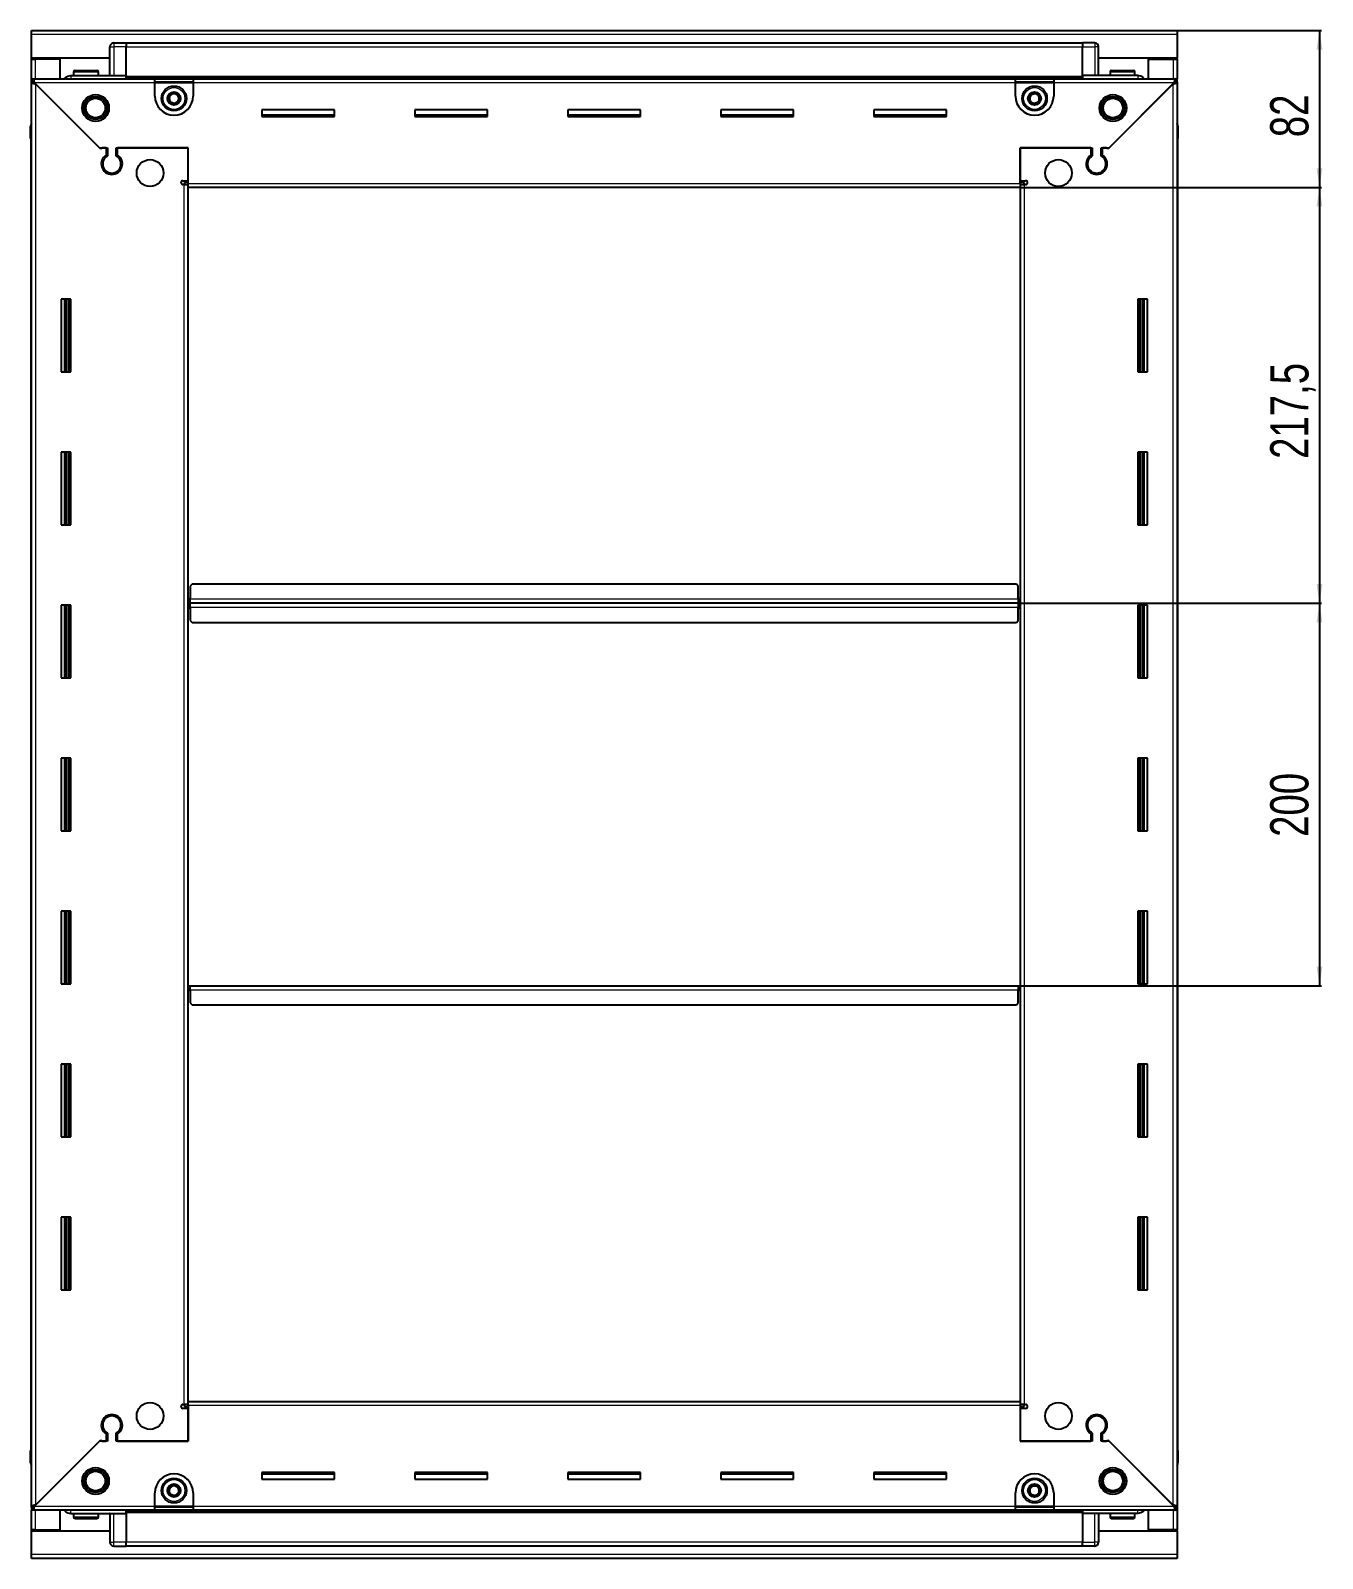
# Model space of a CAD drawing. Header units: millimetres. Extents: x 899 to 4111, y -708 to 2016.
# Drawn here: x 3435 to 4111, y 1094 to 1893 of the extents above; entities that cross this region are included whole.
import ezdxf

# ---------------------------------------------------------------- set-up
doc = ezdxf.new("R2010")
doc.units = ezdxf.units.MM
doc.layers.add('FORMAT', color=7, linetype='Continuous')
doc.styles.add('SLDTEXTSTYLE0', font='TXT', dxfattribs={"width": 0.75})
doc.dimstyles.new('SLDDIMSTYLE0', dxfattribs={"dimtxt": 20, "dimasz": 10, "dimexe": 0, "dimexo": 0.0625, "dimgap": 5, "dimtad": 2, "dimdec": 1, "dimrnd": 1e-09, "dimzin": 12, "dimdsep": 46, "dimtxsty": 'SLDTEXTSTYLE0', "dimsah": 1, "dimcen": 0.09, "dimadec": 0, "dimazin": 3, "dimtfac": 1, "dimtofl": 0, "dimtmove": 0, "dimatfit": 3, "dimfxl": 0, "dimfrac": 2, "dimtolj": 1, "dimtzin": 12, "dimarcsym": 0})

# ---------------------------------------------------------------- blocks, each defined once
blk = doc.blocks.new('_D_5')
at = {"layer": 'FORMAT'}
for p, q in [((4034.49, 1893.43), (4109.98, 1893.43)), ((4108.98, 1893.43), (4108.98, 1811.43)), ((3952.49, 1811.43), (4109.98, 1811.43))]:
    blk.add_line(p, q, dxfattribs=at)
for points in [[(4108.98, 1893.43), (4107.44, 1883.43), (4110.52, 1883.43)], [(4108.98, 1811.43), (4110.52, 1821.43), (4107.44, 1821.43)]]:
    blk.add_solid(points, dxfattribs=at)
at = {"layer": 'FORMAT', "insert": (4083.2, 1837.66), "char_height": 20, "attachment_point": 1, "rotation": 90, "style": 'SLDTEXTSTYLE0'}
blk.add_mtext('82', dxfattribs=at)
blk = doc.blocks.new('_D_6')
at = {"layer": 'FORMAT'}
for p, q in [((3952.49, 1811.43), (4109.98, 1811.43)), ((4108.98, 1811.43), (4108.98, 1593.93)), ((3951.49, 1593.93), (4109.98, 1593.93))]:
    blk.add_line(p, q, dxfattribs=at)
for points in [[(4108.98, 1811.43), (4107.44, 1801.43), (4110.52, 1801.43)], [(4108.98, 1593.93), (4110.52, 1603.93), (4107.44, 1603.93)]]:
    blk.add_solid(points, dxfattribs=at)
at = {"layer": 'FORMAT', "insert": (4083.2, 1669.43), "char_height": 20, "attachment_point": 1, "rotation": 90, "style": 'SLDTEXTSTYLE0'}
blk.add_mtext('217,5', dxfattribs=at)
blk = doc.blocks.new('_D_7')
at = {"layer": 'FORMAT'}
for p, q in [((3951.49, 1593.93), (4109.98, 1593.93)), ((4108.98, 1593.93), (4108.98, 1393.93)), ((3951.49, 1393.93), (4109.98, 1393.93))]:
    blk.add_line(p, q, dxfattribs=at)
for points in [[(4108.98, 1593.93), (4107.44, 1583.93), (4110.52, 1583.93)], [(4108.98, 1393.93), (4110.52, 1403.93), (4107.44, 1403.93)]]:
    blk.add_solid(points, dxfattribs=at)
at = {"layer": 'FORMAT', "insert": (4083.2, 1471.77), "char_height": 20, "attachment_point": 1, "rotation": 90, "style": 'SLDTEXTSTYLE0'}
blk.add_mtext('200', dxfattribs=at)

msp = doc.modelspace()

# ---------------------------------------------------------------- linework, layer by layer
at = {"color": 7, "linetype": 'Continuous', "lineweight": 25}
for p, q in [((3435.48, 1893.43), (4034.48, 1893.43)), ((3435.48, 1891.33), (3435.48, 1893.43)), ((3435.48, 1878.93), (3435.48, 1891.33)), ((3477.16, 1886.43), (3477.16, 1886.43)), ((3478.48, 1886.93), (3484.98, 1886.93)), ((3478.48, 1886.93), (3484.98, 1886.93)), ((3484.98, 1886.93), (3484.98, 1886.93)), ((3484.98, 1886.93), (3484.98, 1886.93)), ((3484.98, 1886.93), (3484.98, 1884.93)), ((3984.98, 1886.78), (3484.98, 1886.78)), ((3984.98, 1886.93), (3984.98, 1886.93)), ((3991.48, 1886.93), (3984.98, 1886.93)), ((3991.48, 1886.93), (3984.98, 1886.93)), ((3984.98, 1886.93), (3984.98, 1884.93)), ((4034.48, 1893.43), (4034.48, 1891.33)), ((4034.48, 1891.33), (4034.48, 1878.93)), ((3476.48, 1878.93), (3435.48, 1878.93)), ((3435.48, 1878.43), (3435.48, 1878.93)), ((3435.48, 1868.18), (3435.48, 1878.43)), ((3435.48, 1878.43), (3437.58, 1878.43)), ((3436.98, 1878.43), (3436.98, 1878.93)), ((3450.48, 1878.43), (3437.58, 1878.43)), ((3450.48, 1868.18), (3450.48, 1878.43)), ((3476.48, 1869.93), (3476.48, 1884.93)), ((3484.98, 1869.93), (3484.98, 1884.93)), ((3984.98, 1869.93), (3984.98, 1884.93)), ((3993.48, 1884.93), (3993.48, 1884.93)), ((3993.48, 1869.93), (3993.48, 1884.93)), ((4034.48, 1878.93), (3993.48, 1878.93)), ((4019.48, 1878.43), (4032.38, 1878.43)), ((4019.48, 1868.18), (4019.48, 1878.43)), ((4032.38, 1878.43), (4034.48, 1878.43)), ((4032.98, 1878.43), (4032.98, 1878.93)), ((4034.48, 1878.43), (4034.48, 1878.93)), ((4034.48, 1878.43), (4034.48, 1868.18)), ((3455.98, 1869.93), (3484.98, 1869.93)), ((3457.48, 1871.83), (3457.48, 1869.93)), ((3458.28, 1872.63), (3469.68, 1872.63)), ((3470.48, 1869.93), (3470.48, 1871.83)), ((3484.91, 1868.18), (3484.98, 1869.9)), ((3484.98, 1869.93), (3484.98, 1869.43)), ((3984.98, 1869.93), (3984.98, 1869.43)), ((4013.98, 1869.93), (3984.98, 1869.93)), ((3984.98, 1869.9), (3985.06, 1868.18)), ((3999.48, 1871.83), (3999.48, 1869.93)), ((4000.28, 1872.63), (4011.68, 1872.63)), ((4012.48, 1869.93), (4012.48, 1871.83)), ((3435.48, 1866.68), (3435.48, 1868.18)), ((3435.48, 1868.18), (3436.48, 1868.18)), ((3435.48, 1866.18), (3435.48, 1866.68)), ((3435.48, 1866.68), (3436.48, 1866.68)), ((3435.48, 1121.68), (3435.48, 1866.18)), ((3436.98, 1866.18), (3435.48, 1866.18)), ((3436.48, 1866.68), (3436.48, 1868.18)), ((3436.48, 1868.18), (3499.98, 1868.18)), ((3437.08, 1866.08), (3470.98, 1832.18)), ((3471.68, 1831.48), (3437.58, 1865.58)), ((3484.98, 1868.78), (3984.98, 1868.78)), ((3499.98, 1866.08), (3499.98, 1868.18)), ((3499.98, 1868.18), (3519.98, 1868.18)), ((3499.98, 1866.68), (3519.98, 1866.68)), ((3499.98, 1859.18), (3499.98, 1866.08)), ((3519.98, 1868.18), (3519.98, 1866.08)), ((3519.98, 1868.18), (3949.98, 1868.18)), ((3519.98, 1866.08), (3519.98, 1859.18)), ((3949.98, 1866.08), (3949.98, 1868.18)), ((3949.98, 1868.18), (3969.98, 1868.18)), ((3949.98, 1866.68), (3969.98, 1866.68)), ((3949.98, 1859.18), (3949.98, 1866.08)), ((3969.98, 1868.18), (4033.48, 1868.18)), ((3969.98, 1868.18), (3969.98, 1866.08)), ((3969.98, 1866.08), (3969.98, 1859.18)), ((4032.38, 1865.58), (3998.28, 1831.48)), ((3998.98, 1832.18), (4032.88, 1866.08)), ((4032.98, 1866.18), (4034.48, 1866.18)), ((4033.48, 1866.68), (4033.48, 1868.18)), ((4033.48, 1868.18), (4034.48, 1868.18)), ((4033.48, 1866.68), (4034.48, 1866.68)), ((4034.48, 1866.68), (4034.48, 1868.18)), ((4034.48, 1866.68), (4034.48, 1866.18)), ((4034.48, 1866.18), (4034.48, 1121.68)), ((3593.98, 1851.93), (3555.98, 1851.93)), ((3555.98, 1851.93), (3555.98, 1848.43)), ((3593.98, 1849.18), (3555.98, 1849.18)), ((3555.98, 1848.43), (3593.98, 1848.43)), ((3593.98, 1848.43), (3593.98, 1851.93)), ((3673.98, 1851.93), (3635.98, 1851.93)), ((3635.98, 1851.93), (3635.98, 1848.43)), ((3673.98, 1849.18), (3635.98, 1849.18)), ((3635.98, 1848.43), (3673.98, 1848.43)), ((3673.98, 1848.43), (3673.98, 1851.93)), ((3753.98, 1851.93), (3715.98, 1851.93)), ((3715.98, 1851.93), (3715.98, 1848.43)), ((3753.98, 1849.18), (3715.98, 1849.18)), ((3715.98, 1848.43), (3753.98, 1848.43)), ((3753.98, 1848.43), (3753.98, 1851.93)), ((3833.98, 1851.93), (3795.98, 1851.93)), ((3795.98, 1851.93), (3795.98, 1848.43)), ((3833.98, 1849.18), (3795.98, 1849.18)), ((3795.98, 1848.43), (3833.98, 1848.43)), ((3833.98, 1848.43), (3833.98, 1851.93)), ((3913.98, 1851.93), (3875.98, 1851.93)), ((3875.98, 1851.93), (3875.98, 1848.43)), ((3913.98, 1849.18), (3875.98, 1849.18)), ((3875.98, 1848.43), (3913.98, 1848.43)), ((3913.98, 1848.43), (3913.98, 1851.93)), ((3434.98, 1843.43), (3434.98, 1836.93)), ((3434.98, 1836.93), (3434.98, 1843.43)), ((4034.48, 1844.76), (4034.48, 1844.76)), ((4034.98, 1843.43), (4034.98, 1836.93)), ((4034.98, 1836.93), (4034.98, 1843.43)), ((3434.98, 1836.93), (3434.98, 1836.93)), ((3435.48, 1836.93), (3434.98, 1836.93)), ((3435.13, 1836.93), (3435.13, 1150.93)), ((3470.98, 1832.18), (3475.18, 1832.18)), ((3472.38, 1832.18), (3471.68, 1831.48)), ((3474.48, 1832.18), (3472.38, 1832.18)), ((3474.48, 1832.18), (3474.48, 1828.29)), ((3475.18, 1832.18), (3475.18, 1827.9)), ((3479.78, 1832.18), (3517.48, 1832.18)), ((3479.78, 1827.9), (3479.78, 1832.18)), ((3480.48, 1828.29), (3480.48, 1832.18)), ((3517.48, 1832.18), (3480.48, 1832.18)), ((3517.48, 1813.53), (3517.48, 1832.18)), ((3517.48, 1814.93), (3517.48, 1832.18)), ((3952.48, 1832.18), (3990.18, 1832.18)), ((3952.48, 1813.53), (3952.48, 1832.18)), ((3952.48, 1832.18), (3952.48, 1814.93)), ((3989.48, 1832.18), (3952.48, 1832.18)), ((3989.48, 1832.18), (3989.48, 1828.29)), ((3990.18, 1832.18), (3990.18, 1827.9)), ((3994.78, 1832.18), (3998.98, 1832.18)), ((3994.78, 1827.9), (3994.78, 1832.18)), ((3997.58, 1832.18), (3995.48, 1832.18)), ((3995.48, 1828.29), (3995.48, 1832.18)), ((3998.28, 1831.48), (3997.58, 1832.18)), ((4034.48, 1836.93), (4034.98, 1836.93)), ((4034.83, 1150.93), (4034.83, 1836.93)), ((4034.98, 1836.93), (4034.98, 1836.93)), ((4034.98, 1836.93), (4034.98, 1836.93)), ((3475.48, 1819.32), (3475.48, 1818.56)), ((3514.63, 1814.93), (3517.48, 1814.93)), ((3517.48, 1813.93), (3515.48, 1813.93)), ((3515.48, 1813.93), (3515.48, 1812.93)), ((3952.48, 1814.93), (3955.33, 1814.93)), ((3954.48, 1813.93), (3952.48, 1813.93)), ((3954.48, 1812.93), (3954.48, 1813.93)), ((3994.48, 1819.32), (3994.48, 1818.56)), ((3515.38, 1812.93), (3514.63, 1812.93)), ((3515.38, 1812.93), (3517.48, 1812.93)), ((3517.48, 1811.43), (3517.48, 1813.53)), ((3952.48, 1811.43), (3517.48, 1811.43)), ((3517.48, 1176.43), (3517.48, 1811.43)), ((3952.48, 1813.53), (3952.48, 1811.43)), ((3952.48, 1812.93), (3954.58, 1812.93)), ((3952.48, 1811.43), (3952.48, 1176.43)), ((3955.33, 1812.93), (3954.58, 1812.93)), ((3455.98, 1752.93), (3450.98, 1752.93)), ((3450.98, 1752.93), (3450.98, 1714.93)), ((3453.13, 1714.93), (3453.13, 1752.93)), ((3454.92, 1714.93), (3454.92, 1752.93)), ((3454.96, 1714.93), (3454.96, 1752.93)), ((3455.98, 1714.93), (3455.98, 1752.93)), ((4013.98, 1752.93), (4013.98, 1714.93)), ((4018.98, 1752.93), (4013.98, 1752.93)), ((4015.01, 1752.93), (4015.01, 1714.93)), ((4015.04, 1752.93), (4015.04, 1714.93)), ((4016.83, 1752.93), (4016.83, 1714.93)), ((4018.98, 1714.93), (4018.98, 1752.93)), ((3450.98, 1714.93), (3455.98, 1714.93)), ((4013.98, 1714.93), (4018.98, 1714.93)), ((3455.98, 1672.93), (3450.98, 1672.93)), ((3450.98, 1672.93), (3450.98, 1634.93)), ((3453.13, 1634.93), (3453.13, 1672.93)), ((3454.92, 1634.93), (3454.92, 1672.93)), ((3454.96, 1634.93), (3454.96, 1672.93)), ((3455.98, 1634.93), (3455.98, 1672.93)), ((4013.98, 1672.93), (4013.98, 1634.93)), ((4018.98, 1672.93), (4013.98, 1672.93)), ((4015.01, 1672.93), (4015.01, 1634.93)), ((4015.04, 1672.93), (4015.04, 1634.93)), ((4016.83, 1672.93), (4016.83, 1634.93)), ((4018.98, 1634.93), (4018.98, 1672.93)), ((3450.98, 1634.93), (3455.98, 1634.93)), ((4013.98, 1634.93), (4018.98, 1634.93)), ((3519.48, 1603.93), (3518.48, 1602.93)), ((3518.48, 1602.93), (3518.48, 1596.03)), ((3950.48, 1603.93), (3519.48, 1603.93)), ((3951.48, 1602.93), (3950.48, 1603.93)), ((3951.48, 1596.03), (3951.48, 1602.93)), ((3455.98, 1592.93), (3450.98, 1592.93)), ((3450.98, 1592.93), (3450.98, 1554.93)), ((3453.13, 1554.93), (3453.13, 1592.93)), ((3454.92, 1554.93), (3454.92, 1592.93)), ((3454.96, 1554.93), (3454.96, 1592.93)), ((3455.98, 1554.93), (3455.98, 1592.93)), ((3518.23, 1593.93), (3517.48, 1593.93)), ((3518.48, 1596.78), (3518.23, 1596.78)), ((3518.23, 1596.78), (3518.23, 1593.93)), ((3518.23, 1593.93), (3518.23, 1591.08)), ((3518.23, 1591.08), (3518.48, 1591.08)), ((3518.48, 1593.93), (3518.48, 1596.03)), ((3951.48, 1593.93), (3518.48, 1593.93)), ((3518.48, 1591.83), (3518.48, 1593.93)), ((3518.48, 1591.83), (3518.48, 1584.93)), ((3951.73, 1596.78), (3951.48, 1596.78)), ((3951.48, 1596.03), (3951.48, 1593.93)), ((3951.48, 1593.93), (3951.48, 1591.83)), ((3951.48, 1584.93), (3951.48, 1591.83)), ((3951.48, 1591.08), (3951.73, 1591.08)), ((3951.73, 1593.93), (3951.73, 1596.78)), ((3952.48, 1593.93), (3951.73, 1593.93)), ((3951.73, 1591.08), (3951.73, 1593.93)), ((4013.98, 1592.93), (4013.98, 1554.93)), ((4018.98, 1592.93), (4013.98, 1592.93)), ((4015.01, 1592.93), (4015.01, 1554.93)), ((4015.04, 1592.93), (4015.04, 1554.93)), ((4016.83, 1592.93), (4016.83, 1554.93)), ((4018.98, 1554.93), (4018.98, 1592.93)), ((3518.48, 1584.93), (3519.48, 1583.93)), ((3519.48, 1583.93), (3950.48, 1583.93)), ((3950.48, 1583.93), (3951.48, 1584.93)), ((3450.98, 1554.93), (3455.98, 1554.93)), ((4013.98, 1554.93), (4018.98, 1554.93)), ((3455.98, 1512.93), (3450.98, 1512.93)), ((3450.98, 1512.93), (3450.98, 1474.93)), ((3453.13, 1474.93), (3453.13, 1512.93)), ((3454.92, 1474.93), (3454.92, 1512.93)), ((3454.96, 1474.93), (3454.96, 1512.93)), ((3455.98, 1474.93), (3455.98, 1512.93)), ((4013.98, 1512.93), (4013.98, 1474.93)), ((4018.98, 1512.93), (4013.98, 1512.93)), ((4015.01, 1512.93), (4015.01, 1474.93)), ((4015.04, 1512.93), (4015.04, 1474.93)), ((4016.83, 1512.93), (4016.83, 1474.93)), ((4018.98, 1474.93), (4018.98, 1512.93)), ((3450.98, 1474.93), (3455.98, 1474.93)), ((4013.98, 1474.93), (4018.98, 1474.93)), ((3455.98, 1432.93), (3450.98, 1432.93)), ((3450.98, 1432.93), (3450.98, 1394.93)), ((3453.13, 1394.93), (3453.13, 1432.93)), ((3454.92, 1394.93), (3454.92, 1432.93)), ((3454.96, 1394.93), (3454.96, 1432.93)), ((3455.98, 1394.93), (3455.98, 1432.93)), ((4013.98, 1432.93), (4013.98, 1394.93)), ((4018.98, 1432.93), (4013.98, 1432.93)), ((4015.01, 1432.93), (4015.01, 1394.93)), ((4015.04, 1432.93), (4015.04, 1394.93)), ((4016.83, 1432.93), (4016.83, 1394.93)), ((4018.98, 1394.93), (4018.98, 1432.93)), ((3450.98, 1394.93), (3455.98, 1394.93)), ((3517.48, 1393.93), (3518.23, 1393.93)), ((3518.23, 1393.93), (3518.23, 1391.08)), ((3518.23, 1391.08), (3518.48, 1391.08)), ((3518.48, 1391.83), (3518.48, 1393.93)), ((3518.48, 1393.93), (3951.48, 1393.93)), ((3518.48, 1391.83), (3518.48, 1384.93)), ((3951.48, 1393.93), (3951.48, 1391.83)), ((3951.48, 1384.93), (3951.48, 1391.83)), ((3951.48, 1391.08), (3951.73, 1391.08)), ((3951.73, 1391.08), (3951.73, 1393.93)), ((3951.73, 1393.93), (3952.48, 1393.93)), ((4013.98, 1394.93), (4018.98, 1394.93)), ((3518.48, 1384.93), (3519.48, 1383.93)), ((3519.48, 1383.93), (3950.48, 1383.93)), ((3950.48, 1383.93), (3951.48, 1384.93)), ((3455.98, 1352.93), (3450.98, 1352.93)), ((3450.98, 1352.93), (3450.98, 1314.93)), ((3453.13, 1314.93), (3453.13, 1352.93)), ((3454.92, 1314.93), (3454.92, 1352.93)), ((3454.96, 1314.93), (3454.96, 1352.93)), ((3455.98, 1314.93), (3455.98, 1352.93)), ((4013.98, 1352.93), (4013.98, 1314.93)), ((4018.98, 1352.93), (4013.98, 1352.93)), ((4015.01, 1352.93), (4015.01, 1314.93)), ((4015.04, 1352.93), (4015.04, 1314.93)), ((4016.83, 1352.93), (4016.83, 1314.93)), ((4018.98, 1314.93), (4018.98, 1352.93)), ((3450.98, 1314.93), (3455.98, 1314.93)), ((4013.98, 1314.93), (4018.98, 1314.93)), ((3455.98, 1272.93), (3450.98, 1272.93)), ((3450.98, 1272.93), (3450.98, 1234.93)), ((3453.13, 1234.93), (3453.13, 1272.93)), ((3454.92, 1234.93), (3454.92, 1272.93)), ((3454.96, 1234.93), (3454.96, 1272.93)), ((3455.98, 1234.93), (3455.98, 1272.93)), ((4013.98, 1272.93), (4013.98, 1234.93)), ((4018.98, 1272.93), (4013.98, 1272.93)), ((4015.01, 1272.93), (4015.01, 1234.93)), ((4015.04, 1272.93), (4015.04, 1234.93)), ((4016.83, 1272.93), (4016.83, 1234.93)), ((4018.98, 1234.93), (4018.98, 1272.93)), ((3450.98, 1234.93), (3455.98, 1234.93)), ((4013.98, 1234.93), (4018.98, 1234.93)), ((3514.63, 1174.93), (3515.38, 1174.93)), ((3517.48, 1174.93), (3515.38, 1174.93)), ((3515.48, 1174.93), (3515.48, 1173.93)), ((3517.48, 1174.33), (3517.48, 1176.43)), ((3517.48, 1176.43), (3952.48, 1176.43)), ((3952.48, 1176.43), (3952.48, 1174.33)), ((3954.58, 1174.93), (3952.48, 1174.93)), ((3954.48, 1173.93), (3954.48, 1174.93)), ((3954.58, 1174.93), (3955.33, 1174.93)), ((3475.48, 1169.31), (3475.48, 1168.55)), ((3517.48, 1172.93), (3514.63, 1172.93)), ((3515.48, 1173.93), (3517.48, 1173.93)), ((3517.48, 1174.33), (3517.48, 1155.68)), ((3517.48, 1155.68), (3517.48, 1172.93)), ((3952.48, 1174.33), (3952.48, 1155.68)), ((3952.48, 1173.93), (3954.48, 1173.93)), ((3952.48, 1172.93), (3952.48, 1155.68)), ((3955.33, 1172.93), (3952.48, 1172.93)), ((3994.48, 1169.31), (3994.48, 1168.55)), ((3474.48, 1159.57), (3474.48, 1155.68)), ((3475.18, 1159.97), (3475.18, 1155.68)), ((3479.78, 1155.68), (3479.78, 1159.97)), ((3480.48, 1155.68), (3480.48, 1159.57)), ((3989.48, 1159.57), (3989.48, 1155.68)), ((3990.18, 1159.97), (3990.18, 1155.68)), ((3994.78, 1155.68), (3994.78, 1159.97)), ((3995.48, 1155.68), (3995.48, 1159.57)), ((3434.98, 1150.93), (3434.98, 1150.93)), ((3434.98, 1144.43), (3434.98, 1150.93)), ((3434.98, 1150.93), (3434.98, 1150.93)), ((3434.98, 1150.93), (3434.98, 1144.43)), ((3435.48, 1150.93), (3434.98, 1150.93)), ((3470.98, 1155.68), (3437.08, 1121.78)), ((3437.58, 1122.28), (3471.68, 1156.38)), ((3475.18, 1155.68), (3470.98, 1155.68)), ((3471.68, 1156.38), (3472.38, 1155.68)), ((3472.38, 1155.68), (3474.48, 1155.68)), ((3517.48, 1155.68), (3479.78, 1155.68)), ((3480.48, 1155.68), (3517.48, 1155.68)), ((3990.18, 1155.68), (3952.48, 1155.68)), ((3952.48, 1155.68), (3989.48, 1155.68)), ((3998.98, 1155.68), (3994.78, 1155.68)), ((3995.48, 1155.68), (3997.58, 1155.68)), ((3997.58, 1155.68), (3998.28, 1156.38)), ((3998.28, 1156.38), (4032.38, 1122.28)), ((4032.88, 1121.78), (3998.98, 1155.68)), ((4034.48, 1150.93), (4034.98, 1150.93)), ((4034.98, 1150.93), (4034.98, 1150.93)), ((4034.98, 1144.43), (4034.98, 1150.93)), ((4034.98, 1150.93), (4034.98, 1144.43)), ((3435.48, 1143.11), (3435.48, 1143.11)), ((3593.98, 1139.43), (3555.98, 1139.43)), ((3555.98, 1139.43), (3555.98, 1135.93)), ((3555.98, 1138.68), (3593.98, 1138.68)), ((3555.98, 1135.93), (3593.98, 1135.93)), ((3593.98, 1135.93), (3593.98, 1139.43)), ((3673.98, 1139.43), (3635.98, 1139.43)), ((3635.98, 1139.43), (3635.98, 1135.93)), ((3635.98, 1138.68), (3673.98, 1138.68)), ((3635.98, 1135.93), (3673.98, 1135.93)), ((3673.98, 1135.93), (3673.98, 1139.43)), ((3753.98, 1139.43), (3715.98, 1139.43)), ((3715.98, 1139.43), (3715.98, 1135.93)), ((3715.98, 1138.68), (3753.98, 1138.68)), ((3715.98, 1135.93), (3753.98, 1135.93)), ((3753.98, 1135.93), (3753.98, 1139.43)), ((3833.98, 1139.43), (3795.98, 1139.43)), ((3795.98, 1139.43), (3795.98, 1135.93)), ((3795.98, 1138.68), (3833.98, 1138.68)), ((3795.98, 1135.93), (3833.98, 1135.93)), ((3833.98, 1135.93), (3833.98, 1139.43)), ((3913.98, 1139.43), (3875.98, 1139.43)), ((3875.98, 1139.43), (3875.98, 1135.93)), ((3875.98, 1138.68), (3913.98, 1138.68)), ((3875.98, 1135.93), (3913.98, 1135.93)), ((3913.98, 1135.93), (3913.98, 1139.43)), ((3499.98, 1121.78), (3499.98, 1128.68)), ((3519.98, 1128.68), (3519.98, 1121.78)), ((3949.98, 1121.78), (3949.98, 1128.68)), ((3969.98, 1128.68), (3969.98, 1121.78)), ((3435.48, 1121.18), (3435.48, 1121.68)), ((3436.98, 1121.68), (3435.48, 1121.68)), ((3435.48, 1121.18), (3435.48, 1119.68)), ((3436.48, 1121.18), (3435.48, 1121.18)), ((3435.48, 1109.43), (3435.48, 1119.68)), ((3436.48, 1119.68), (3435.48, 1119.68)), ((3436.48, 1121.18), (3436.48, 1119.68)), ((3499.98, 1119.68), (3436.48, 1119.68)), ((3450.48, 1109.43), (3450.48, 1119.68)), ((3484.98, 1117.97), (3484.91, 1119.68)), ((3984.98, 1119.08), (3484.98, 1119.08)), ((3499.98, 1119.68), (3499.98, 1121.78)), ((3519.98, 1121.18), (3499.98, 1121.18)), ((3519.98, 1119.68), (3499.98, 1119.68)), ((3519.98, 1121.78), (3519.98, 1119.68)), ((3949.98, 1119.68), (3519.98, 1119.68)), ((3949.98, 1119.68), (3949.98, 1121.78)), ((3969.98, 1121.18), (3949.98, 1121.18)), ((3969.98, 1119.68), (3949.98, 1119.68)), ((3969.98, 1121.78), (3969.98, 1119.68)), ((4033.48, 1119.68), (3969.98, 1119.68)), ((3985.06, 1119.68), (3984.98, 1117.97)), ((4019.48, 1109.43), (4019.48, 1119.68)), ((4032.98, 1121.68), (4034.48, 1121.68)), ((4033.48, 1121.18), (4033.48, 1119.68)), ((4034.48, 1121.18), (4033.48, 1121.18)), ((4034.48, 1119.68), (4033.48, 1119.68)), ((4034.48, 1121.68), (4034.48, 1121.18)), ((4034.48, 1121.18), (4034.48, 1119.68)), ((4034.48, 1119.68), (4034.48, 1109.43)), ((3455.98, 1117.93), (3484.98, 1117.93)), ((3457.48, 1117.93), (3457.48, 1116.03)), ((3462.06, 1115.23), (3458.28, 1115.23)), ((3469.68, 1115.23), (3462.06, 1115.23)), ((3470.48, 1116.03), (3470.48, 1117.93)), ((3476.48, 1117.93), (3476.48, 1102.93)), ((3484.98, 1117.93), (3484.98, 1118.43)), ((3484.98, 1117.93), (3484.98, 1102.93)), ((3984.98, 1117.93), (3984.98, 1118.43)), ((4013.98, 1117.93), (3984.98, 1117.93)), ((3984.98, 1117.93), (3984.98, 1102.93)), ((3993.48, 1117.93), (3993.48, 1102.93)), ((3999.48, 1117.93), (3999.48, 1116.03)), ((4007.28, 1115.23), (4000.28, 1115.23)), ((4011.68, 1115.23), (4007.28, 1115.23)), ((4012.48, 1116.03), (4012.48, 1117.93)), ((3437.58, 1109.43), (3435.48, 1109.43)), ((3435.48, 1108.93), (3435.48, 1109.43)), ((3435.48, 1096.53), (3435.48, 1108.93)), ((3435.48, 1108.93), (3476.48, 1108.93)), ((3436.98, 1108.93), (3436.98, 1109.43)), ((3437.58, 1109.43), (3450.48, 1109.43)), ((3476.48, 1102.93), (3476.48, 1102.93)), ((3484.98, 1100.93), (3484.98, 1102.93)), ((3984.98, 1100.93), (3984.98, 1102.93)), ((3993.48, 1108.93), (4034.48, 1108.93)), ((4032.38, 1109.43), (4019.48, 1109.43)), ((4034.48, 1109.43), (4032.38, 1109.43)), ((4032.98, 1108.93), (4032.98, 1109.43)), ((4034.48, 1108.93), (4034.48, 1109.43)), ((4034.48, 1108.93), (4034.48, 1096.53)), ((3435.48, 1094.43), (3435.48, 1096.53)), ((3478.48, 1100.93), (3484.98, 1100.93)), ((3478.48, 1100.93), (3484.98, 1100.93)), ((3484.98, 1101.08), (3984.98, 1101.08)), ((3484.98, 1100.93), (3484.98, 1100.93)), ((3984.98, 1100.93), (3984.98, 1100.93)), ((3991.48, 1100.93), (3984.98, 1100.93)), ((3984.98, 1100.93), (3984.98, 1100.93)), ((3991.48, 1100.93), (3984.98, 1100.93)), ((3992.81, 1101.43), (3992.81, 1101.43)), ((4034.48, 1096.53), (4034.48, 1094.43)), ((4034.48, 1094.43), (3435.48, 1094.43))]:
    msp.add_line(p, q, dxfattribs=at)
at = {"color": 8, "linetype": 'Continuous', "lineweight": 18}
for p, q in [((4034.48, 1891.33), (3435.48, 1891.33)), ((3478.48, 1886.93), (3478.48, 1884.93)), ((3991.48, 1886.93), (3991.48, 1884.93)), ((3437.58, 1878.43), (3437.58, 1878.93)), ((3437.58, 1868.18), (3437.58, 1878.43)), ((3476.48, 1884.93), (3478.48, 1884.93)), ((3478.48, 1884.93), (3478.48, 1869.93)), ((3484.98, 1884.93), (3478.48, 1884.93)), ((3984.98, 1884.78), (3484.98, 1884.78)), ((3984.98, 1884.93), (3991.48, 1884.93)), ((3991.48, 1884.93), (3991.48, 1869.93)), ((3993.48, 1884.93), (3991.48, 1884.93)), ((4032.38, 1878.93), (4032.38, 1878.43)), ((4032.38, 1878.43), (4032.38, 1868.18)), ((3457.48, 1871.83), (3470.48, 1871.83)), ((3999.48, 1871.83), (4012.48, 1871.83)), ((3499.98, 1866.08), (3437.08, 1866.08)), ((3437.58, 1865.58), (3437.58, 1122.28)), ((3984.98, 1869.43), (3484.98, 1869.43)), ((3984.98, 1868.2), (3484.98, 1868.2)), ((3499.98, 1866.08), (3519.98, 1866.08)), ((3949.98, 1866.08), (3519.98, 1866.08)), ((3949.98, 1866.08), (3969.98, 1866.08)), ((4032.88, 1866.08), (3969.98, 1866.08)), ((4032.38, 1122.28), (4032.38, 1865.58)), ((3435.48, 1843.43), (3434.98, 1843.43)), ((4034.48, 1843.43), (4034.98, 1843.43)), ((3515.38, 1174.93), (3515.38, 1812.93)), ((3517.48, 1813.53), (3952.48, 1813.53)), ((3954.58, 1812.93), (3954.58, 1174.93)), ((3452.48, 1752.93), (3452.48, 1714.93)), ((3453.72, 1752.93), (3453.72, 1714.93)), ((4016.25, 1714.93), (4016.25, 1752.93)), ((4017.48, 1714.93), (4017.48, 1752.93)), ((3452.48, 1672.93), (3452.48, 1634.93)), ((3453.72, 1672.93), (3453.72, 1634.93)), ((4016.25, 1634.93), (4016.25, 1672.93)), ((4017.48, 1634.93), (4017.48, 1672.93)), ((3452.48, 1592.93), (3452.48, 1554.93)), ((3453.72, 1592.93), (3453.72, 1554.93)), ((3951.48, 1596.03), (3518.48, 1596.03)), ((3518.48, 1591.83), (3951.48, 1591.83)), ((4016.25, 1554.93), (4016.25, 1592.93)), ((4017.48, 1554.93), (4017.48, 1592.93)), ((3452.48, 1512.93), (3452.48, 1474.93)), ((3453.72, 1512.93), (3453.72, 1474.93)), ((4016.25, 1474.93), (4016.25, 1512.93)), ((4017.48, 1474.93), (4017.48, 1512.93)), ((3452.48, 1432.93), (3452.48, 1394.93)), ((3453.72, 1432.93), (3453.72, 1394.93)), ((4016.25, 1394.93), (4016.25, 1432.93)), ((4017.48, 1394.93), (4017.48, 1432.93)), ((3518.48, 1391.83), (3951.48, 1391.83)), ((3452.48, 1352.93), (3452.48, 1314.93)), ((3453.72, 1352.93), (3453.72, 1314.93)), ((4016.25, 1314.93), (4016.25, 1352.93)), ((4017.48, 1314.93), (4017.48, 1352.93)), ((3452.48, 1272.93), (3452.48, 1234.93)), ((3453.72, 1272.93), (3453.72, 1234.93)), ((4016.25, 1234.93), (4016.25, 1272.93)), ((4017.48, 1234.93), (4017.48, 1272.93)), ((3952.48, 1174.33), (3517.48, 1174.33)), ((3435.48, 1144.43), (3434.98, 1144.43)), ((4034.48, 1144.43), (4034.98, 1144.43)), ((3437.08, 1121.78), (3499.98, 1121.78)), ((3437.58, 1109.43), (3437.58, 1119.68)), ((3484.98, 1119.67), (3984.98, 1119.67)), ((3519.98, 1121.78), (3499.98, 1121.78)), ((3519.98, 1121.78), (3949.98, 1121.78)), ((3969.98, 1121.78), (3949.98, 1121.78)), ((3969.98, 1121.78), (4032.88, 1121.78)), ((4032.38, 1119.68), (4032.38, 1109.43)), ((3461.79, 1116.03), (3457.48, 1116.03)), ((3470.48, 1116.03), (3461.79, 1116.03)), ((3478.48, 1102.93), (3478.48, 1117.93)), ((3484.98, 1118.43), (3984.98, 1118.43)), ((3991.48, 1102.93), (3991.48, 1117.93)), ((4007.46, 1116.03), (3999.48, 1116.03)), ((4012.48, 1116.03), (4007.46, 1116.03)), ((3437.58, 1108.93), (3437.58, 1109.43)), ((3476.48, 1102.93), (3478.48, 1102.93)), ((3484.98, 1102.93), (3478.48, 1102.93)), ((3478.48, 1100.93), (3478.48, 1102.93)), ((3484.98, 1103.08), (3984.98, 1103.08)), ((3984.98, 1102.93), (3991.48, 1102.93)), ((3993.48, 1102.93), (3991.48, 1102.93)), ((3991.48, 1100.93), (3991.48, 1102.93)), ((4032.38, 1109.43), (4032.38, 1108.93)), ((4034.48, 1096.53), (3435.48, 1096.53))]:
    msp.add_line(p, q, dxfattribs=at)
at = {"color": 7, "linetype": 'Continuous', "lineweight": 25}
for centre, radius in [((3509.98, 1857.93), 6.5), ((3959.98, 1857.93), 6.5), ((3468.98, 1852.93), 7), ((3468.98, 1852.93), 6.03), ((3468.98, 1852.93), 5.1), ((3509.98, 1857.93), 3.46), ((3959.98, 1857.93), 3.46), ((4000.98, 1852.93), 7), ((4000.98, 1852.93), 6.03), ((4000.98, 1852.93), 5.1), ((3497.48, 1818.93), 7), ((3972.48, 1818.93), 7), ((3497.48, 1168.93), 7), ((3972.48, 1168.93), 7), ((3468.98, 1134.93), 7), ((3468.98, 1134.93), 6.03), ((3468.98, 1134.93), 5.1), ((3509.98, 1129.93), 6.5), ((3959.98, 1129.93), 6.5), ((4000.98, 1134.93), 7), ((4000.98, 1134.93), 6.02), ((4000.98, 1134.93), 5.1), ((3509.98, 1129.93), 3.46), ((3959.98, 1129.93), 3.46)]:
    msp.add_circle(centre, radius, dxfattribs=at)
at = {"color": 8, "linetype": 'Continuous', "lineweight": 18}
for centre in [(3509.98, 1857.93), (3959.98, 1857.93), (3509.98, 1129.93), (3959.98, 1129.93)]:
    msp.add_circle(centre, 5.7, dxfattribs=at)
at = {"color": 7, "linetype": 'Continuous', "lineweight": 25}
for centre, radius, start, end in [((3478.48, 1884.93), 2, 90, 180), ((3478.48, 1884.93), 2, 123.94202, 131.40962), ((3478.48, 1884.93), 2, 90, 108.58003), ((3991.48, 1884.93), 2, 0, 90), ((3458.28, 1871.83), 0.8, 90, 180), ((3469.68, 1871.83), 0.8, 0, 90), ((3476.28, 1870.13), 0.2, 270, 0), ((3993.68, 1870.13), 0.2, 180, 270), ((4000.28, 1871.83), 0.8, 90, 180), ((4011.68, 1871.83), 0.8, 0, 90), ((3509.98, 1859.18), 10, 180, 270), ((3509.98, 1857.93), 2.5, 134.01559, 194.01559), ((3509.98, 1857.93), 2.5, 194.01559, 254.01559), ((3509.98, 1857.93), 2.5, 74.01559, 134.01559), ((3509.98, 1857.93), 2.5, 254.01559, 314.01559), ((3509.98, 1859.18), 10, 270, 0), ((3509.98, 1857.93), 2.5, 14.01559, 74.01559), ((3509.98, 1857.93), 2.5, 314.01559, 14.01559), ((3959.98, 1859.18), 10, 180, 270), ((3959.98, 1857.93), 2.5, 160.11158, 220.11158), ((3959.98, 1857.93), 2.5, 100.11158, 160.11158), ((3959.98, 1857.93), 2.5, 220.11158, 280.11158), ((3959.98, 1857.93), 2.5, 40.11158, 100.11158), ((3959.98, 1859.18), 10, 270, 0), ((3959.98, 1857.93), 2.5, 280.11158, 340.11158), ((3959.98, 1857.93), 2.5, 340.11158, 40.11158), ((3436.98, 1843.43), 2, 138.57492, 180), ((3436.98, 1843.43), 2, 138.59038, 180), ((4032.98, 1843.43), 2, 33.78451, 41.40962), ((4032.98, 1843.43), 2, 0, 41.40962), ((4032.98, 1843.43), 2, 360, 19.56674), ((3477.48, 1823.68), 5.5, 123.05573, 56.94427), ((3477.48, 1823.68), 4.8, 118.63099, 61.36901), ((3992.48, 1823.68), 5.5, 123.05573, 56.94427), ((3992.48, 1823.68), 4.8, 118.63099, 61.36901), ((3514.63, 1813.93), 1, 90, 270), ((3955.33, 1813.93), 1, 270, 90), ((3514.63, 1173.93), 1, 90, 270), ((3955.33, 1173.93), 1, 270, 90), ((3477.48, 1164.18), 5.5, 303.05573, 236.94427), ((3477.48, 1164.18), 4.8, 298.63099, 241.36901), ((3992.48, 1164.18), 5.5, 303.05573, 236.94427), ((3992.48, 1164.18), 4.8, 298.63099, 241.36901), ((3436.98, 1144.43), 2, 180, 221.39416), ((4032.98, 1144.43), 2, 318.59038, 0), ((3509.98, 1128.68), 10, 90, 180), ((3509.98, 1128.68), 10, 0, 90), ((3959.98, 1128.68), 10, 90, 180), ((3959.98, 1128.68), 10, 0, 90), ((3509.98, 1129.93), 2.5, 127.47401, 187.47401), ((3509.98, 1129.93), 2.5, 187.47401, 247.47401), ((3509.98, 1129.93), 2.5, 67.47401, 127.47401), ((3509.98, 1129.93), 2.5, 247.47401, 307.47401), ((3509.98, 1129.93), 2.5, 7.47401, 67.47401), ((3509.98, 1129.93), 2.5, 307.47401, 7.47401), ((3959.98, 1129.93), 2.5, 147.04236, 207.04236), ((3959.98, 1129.93), 2.5, 207.04236, 267.04236), ((3959.98, 1129.93), 2.5, 87.04236, 147.04236), ((3959.98, 1129.93), 2.5, 267.04236, 327.04236), ((3959.98, 1129.93), 2.5, 27.04236, 87.04236), ((3959.98, 1129.93), 2.5, 327.04236, 27.04236), ((3458.28, 1116.03), 0.8, 180, 270), ((3469.68, 1116.03), 0.8, 270, 360), ((3476.28, 1117.73), 0.2, 0, 90), ((3993.68, 1117.73), 0.2, 90, 180), ((4000.28, 1116.03), 0.8, 180, 270), ((4011.68, 1116.03), 0.8, 270, 360), ((3478.48, 1102.93), 2, 180, 270), ((3478.48, 1102.93), 2, 180, 270), ((3991.48, 1102.93), 2, 270, 0), ((3991.48, 1102.93), 2, 270, 288.58003), ((3991.48, 1102.93), 2, 303.94202, 311.40962)]:
    msp.add_arc(centre, radius, start, end, dxfattribs=at)
for points, knots in [([(3452.77, 1868.18), (3452.89, 1868.38), (3453.27, 1869.03), (3454.43, 1869.74), (3455.46, 1869.87), (3455.98, 1869.93)], [0, 0, 0, 0, 0.18225, 0.591125, 1, 1, 1, 1]), ([(3484.98, 1869.93), (3484.98, 1869.9), (3484.98, 1869.82), (3484.98, 1869.2), (3484.98, 1868.64), (3484.98, 1868.27), (3484.98, 1868.26)], [0, 0, 0, 0, 0.330266, 0.660532, 0.990799, 1, 1, 1, 1]), ([(3984.98, 1869.93), (3984.98, 1869.9), (3984.98, 1869.82), (3984.98, 1869.2), (3984.98, 1868.64), (3984.98, 1868.27), (3984.98, 1868.26)], [0, 0, 0, 0, 0.330266, 0.660532, 0.990799, 1, 1, 1, 1]), ([(4017.2, 1868.18), (4017.08, 1868.38), (4016.69, 1869.03), (4015.54, 1869.74), (4014.5, 1869.87), (4013.98, 1869.93)], [0, 0, 0, 0, 0.18225, 0.591125, 1, 1, 1, 1]), ([(3435.48, 1866.18), (3435.51, 1866.14), (3435.56, 1866.05), (3435.95, 1865.91), (3436.51, 1865.78), (3437.09, 1865.67), (3437.46, 1865.61), (3437.58, 1865.58)], [0, 0, 0, 0, 0.230255, 0.448522, 0.666786, 0.88505, 1, 1, 1, 1]), ([(3437.08, 1866.08), (3437.04, 1866.34), (3436.95, 1866.83), (3436.81, 1867.47), (3436.68, 1867.94), (3436.57, 1868.16), (3436.51, 1868.18), (3436.48, 1868.18)], [0, 0, 0, 0, 0.230255, 0.448522, 0.666786, 0.88505, 1, 1, 1, 1]), ([(4032.38, 1865.58), (4032.64, 1865.63), (4033.13, 1865.72), (4033.77, 1865.85), (4034.24, 1865.98), (4034.46, 1866.09), (4034.48, 1866.16), (4034.48, 1866.18)], [0, 0, 0, 0, 0.230255, 0.448522, 0.666786, 0.88505, 1, 1, 1, 1]), ([(4033.48, 1868.18), (4033.44, 1868.16), (4033.35, 1868.11), (4033.21, 1867.71), (4033.08, 1867.15), (4032.97, 1866.57), (4032.91, 1866.21), (4032.88, 1866.08)], [0, 0, 0, 0, 0.230255, 0.448522, 0.666786, 0.88505, 1, 1, 1, 1]), ([(3507.21, 1858.73), (3507.58, 1859.09), (3508.27, 1859.76), (3508.96, 1860.42), (3509.28, 1860.73)], [0, 0, 0, 0, 0.534686, 1, 1, 1, 1]), ([(3507.91, 1855.93), (3507.82, 1856.26), (3507.62, 1857.06), (3507.38, 1858.03), (3507.24, 1858.61), (3507.21, 1858.73)], [0, 0, 0, 0, 0.362901, 0.866875, 1, 1, 1, 1]), ([(3510.68, 1855.13), (3510.19, 1855.28), (3509.26, 1855.54), (3508.34, 1855.81), (3507.91, 1855.93)], [0, 0, 0, 0, 0.534686, 1, 1, 1, 1]), ([(3509.28, 1860.73), (3509.78, 1860.59), (3510.71, 1860.33), (3511.63, 1860.06), (3512.06, 1859.94)], [0, 0, 0, 0, 0.534686, 1, 1, 1, 1]), ([(3512.76, 1857.14), (3512.39, 1856.78), (3511.69, 1856.11), (3511, 1855.44), (3510.68, 1855.13)], [0, 0, 0, 0, 0.534686, 1, 1, 1, 1]), ([(3512.06, 1859.94), (3512.09, 1859.82), (3512.23, 1859.24), (3512.48, 1858.27), (3512.67, 1857.47), (3512.76, 1857.14)], [0, 0, 0, 0, 0.133125, 0.637099, 1, 1, 1, 1]), ([(3957.14, 1857.43), (3957.18, 1857.54), (3957.39, 1858.11), (3957.73, 1859.04), (3958.01, 1859.82), (3958.12, 1860.14)], [0, 0, 0, 0, 0.133125, 0.637099, 1, 1, 1, 1]), ([(3959, 1855.22), (3958.67, 1855.61), (3958.05, 1856.35), (3957.43, 1857.09), (3957.14, 1857.43)], [0, 0, 0, 0, 0.534686, 1, 1, 1, 1]), ([(3958.12, 1860.14), (3958.63, 1860.23), (3959.58, 1860.4), (3960.53, 1860.57), (3960.96, 1860.65)], [0, 0, 0, 0, 0.534686, 1, 1, 1, 1]), ([(3961.84, 1855.73), (3961.33, 1855.64), (3960.39, 1855.47), (3959.44, 1855.3), (3959, 1855.22)], [0, 0, 0, 0, 0.534686, 1, 1, 1, 1]), ([(3960.96, 1860.65), (3961.3, 1860.25), (3961.92, 1859.52), (3962.54, 1858.78), (3962.82, 1858.44)], [0, 0, 0, 0, 0.534686, 1, 1, 1, 1]), ([(3962.82, 1858.44), (3962.71, 1858.12), (3962.43, 1857.34), (3962.09, 1856.41), (3961.89, 1855.84), (3961.84, 1855.73)], [0, 0, 0, 0, 0.362901, 0.866875, 1, 1, 1, 1]), ([(3507.32, 1131.04), (3507.42, 1131.12), (3507.89, 1131.48), (3508.68, 1132.09), (3509.33, 1132.59), (3509.61, 1132.8)], [0, 0, 0, 0, 0.1331247, 0.6370994, 1, 1, 1, 1]), ([(3507.69, 1128.18), (3507.62, 1128.69), (3507.5, 1129.65), (3507.37, 1130.6), (3507.32, 1131.04)], [0, 0, 0, 0, 0.534686, 1, 1, 1, 1]), ([(3510.36, 1127.07), (3509.88, 1127.27), (3508.99, 1127.64), (3508.1, 1128.01), (3507.69, 1128.18)], [0, 0, 0, 0, 0.534686, 1, 1, 1, 1]), ([(3509.61, 1132.8), (3510.08, 1132.6), (3510.97, 1132.23), (3511.86, 1131.86), (3512.27, 1131.69)], [0, 0, 0, 0, 0.5346859, 1, 1, 1, 1]), ([(3512.65, 1128.83), (3512.38, 1128.62), (3511.72, 1128.12), (3510.93, 1127.51), (3510.46, 1127.15), (3510.36, 1127.07)], [0, 0, 0, 0, 0.362901, 0.866875, 1, 1, 1, 1]), ([(3512.27, 1131.69), (3512.34, 1131.18), (3512.47, 1130.22), (3512.59, 1129.27), (3512.65, 1128.83)], [0, 0, 0, 0, 0.534686, 1, 1, 1, 1]), ([(3957.1, 1130.08), (3957.38, 1130.52), (3957.91, 1131.33), (3958.43, 1132.13), (3958.67, 1132.51)], [0, 0, 0, 0, 0.534686, 1, 1, 1, 1]), ([(3958.41, 1127.51), (3958.18, 1127.97), (3957.74, 1128.83), (3957.3, 1129.69), (3957.1, 1130.08)], [0, 0, 0, 0, 0.534686, 1, 1, 1, 1]), ([(3961.3, 1127.36), (3960.95, 1127.38), (3960.13, 1127.42), (3959.13, 1127.47), (3958.54, 1127.51), (3958.41, 1127.51)], [0, 0, 0, 0, 0.362901, 0.866875, 1, 1, 1, 1]), ([(3958.67, 1132.51), (3958.8, 1132.5), (3959.39, 1132.47), (3960.39, 1132.42), (3961.21, 1132.37), (3961.55, 1132.36)], [0, 0, 0, 0, 0.133125, 0.637099, 1, 1, 1, 1]), ([(3962.87, 1129.79), (3962.59, 1129.35), (3962.06, 1128.54), (3961.54, 1127.74), (3961.3, 1127.36)], [0, 0, 0, 0, 0.534686, 1, 1, 1, 1]), ([(3961.55, 1132.36), (3961.79, 1131.9), (3962.23, 1131.04), (3962.66, 1130.18), (3962.87, 1129.79)], [0, 0, 0, 0, 0.534686, 1, 1, 1, 1]), ([(3437.58, 1122.28), (3437.33, 1122.24), (3436.84, 1122.15), (3436.19, 1122.01), (3435.73, 1121.88), (3435.51, 1121.77), (3435.49, 1121.71), (3435.48, 1121.68)], [0, 0, 0, 0, 0.2302553, 0.4485219, 0.6667858, 0.8850496, 1, 1, 1, 1]), ([(3436.48, 1119.68), (3436.53, 1119.71), (3436.62, 1119.76), (3436.75, 1120.16), (3436.88, 1120.71), (3436.99, 1121.29), (3437.06, 1121.66), (3437.08, 1121.78)], [0, 0, 0, 0, 0.230255, 0.448522, 0.666786, 0.88505, 1, 1, 1, 1]), ([(3452.77, 1119.68), (3452.89, 1119.48), (3453.27, 1118.83), (3454.43, 1118.13), (3455.46, 1118), (3455.98, 1117.93)], [0, 0, 0, 0, 0.18225, 0.591125, 1, 1, 1, 1]), ([(3484.98, 1117.93), (3484.98, 1117.97), (3484.98, 1118.05), (3484.98, 1118.67), (3484.98, 1119.23), (3484.98, 1119.6), (3484.98, 1119.61)], [0, 0, 0, 0, 0.330266, 0.660532, 0.990799, 1, 1, 1, 1]), ([(3984.98, 1117.93), (3984.98, 1117.97), (3984.98, 1118.05), (3984.98, 1118.67), (3984.98, 1119.23), (3984.98, 1119.6), (3984.98, 1119.61)], [0, 0, 0, 0, 0.330266, 0.660532, 0.990799, 1, 1, 1, 1]), ([(4017.2, 1119.68), (4017.08, 1119.48), (4016.69, 1118.83), (4015.54, 1118.13), (4014.5, 1118), (4013.98, 1117.93)], [0, 0, 0, 0, 0.18225, 0.591125, 1, 1, 1, 1]), ([(4034.48, 1121.68), (4034.46, 1121.73), (4034.4, 1121.82), (4034.01, 1121.95), (4033.45, 1122.08), (4032.87, 1122.19), (4032.51, 1122.26), (4032.38, 1122.28)], [0, 0, 0, 0, 0.230255, 0.448522, 0.666786, 0.88505, 1, 1, 1, 1]), ([(4032.88, 1121.78), (4032.93, 1121.53), (4033.02, 1121.04), (4033.15, 1120.4), (4033.28, 1119.93), (4033.39, 1119.71), (4033.46, 1119.69), (4033.48, 1119.68)], [0, 0, 0, 0, 0.230255, 0.448522, 0.666786, 0.88505, 1, 1, 1, 1])]:
    msp.add_open_spline(points, degree=3, knots=knots, dxfattribs=at)
at = {"color": 8, "linetype": 'Continuous', "lineweight": 18}
for points in [[(3455.98, 1869.93), (3455.98, 1869.89), (3455.98, 1869.81), (3455.98, 1869.38), (3455.98, 1868.92), (3455.98, 1868.51), (3455.98, 1868.24), (3455.98, 1868.18)], [(4013.98, 1869.93), (4013.98, 1869.89), (4013.98, 1869.81), (4013.98, 1869.38), (4013.98, 1868.92), (4013.98, 1868.51), (4013.98, 1868.24), (4013.98, 1868.18)], [(3455.98, 1117.93), (3455.98, 1117.98), (3455.98, 1118.05), (3455.98, 1118.49), (3455.98, 1118.94), (3455.98, 1119.36), (3455.98, 1119.63), (3455.98, 1119.68)], [(4013.98, 1117.93), (4013.98, 1117.98), (4013.98, 1118.05), (4013.98, 1118.49), (4013.98, 1118.94), (4013.98, 1119.36), (4013.98, 1119.63), (4013.98, 1119.68)]]:
    msp.add_open_spline(points, degree=3, knots=[0, 0, 0, 0, 0.359753, 0.553414, 0.751185, 0.948956, 1, 1, 1, 1], dxfattribs=at)
at = {"color": 7, "linetype": 'Continuous', "lineweight": 25}
for points in [[(3437.08, 1866.08), (3437.03, 1866.16), (3436.93, 1866.32), (3436.78, 1866.52), (3436.63, 1866.66), (3436.53, 1866.67), (3436.48, 1866.68)], [(3436.98, 1866.18), (3436.99, 1866.13), (3437.01, 1866.03), (3437.15, 1865.88), (3437.35, 1865.73), (3437.5, 1865.63), (3437.58, 1865.58)], [(4032.38, 1865.58), (4032.46, 1865.63), (4032.62, 1865.73), (4032.82, 1865.88), (4032.96, 1866.03), (4032.97, 1866.13), (4032.98, 1866.18)], [(4033.48, 1866.68), (4033.43, 1866.67), (4033.33, 1866.66), (4033.18, 1866.52), (4033.03, 1866.32), (4032.93, 1866.16), (4032.88, 1866.08)], [(3436.48, 1121.18), (3436.53, 1121.19), (3436.63, 1121.21), (3436.78, 1121.35), (3436.93, 1121.55), (3437.03, 1121.71), (3437.08, 1121.78)], [(3437.58, 1122.28), (3437.5, 1122.23), (3437.35, 1122.13), (3437.15, 1121.98), (3437.01, 1121.83), (3436.99, 1121.73), (3436.98, 1121.68)], [(4032.98, 1121.68), (4032.97, 1121.73), (4032.96, 1121.83), (4032.82, 1121.98), (4032.62, 1122.13), (4032.46, 1122.23), (4032.38, 1122.28)], [(4032.88, 1121.78), (4032.93, 1121.71), (4033.03, 1121.55), (4033.18, 1121.35), (4033.33, 1121.21), (4033.43, 1121.19), (4033.48, 1121.18)]]:
    msp.add_open_spline(points, degree=3, dxfattribs=at)

# ---------------------------------------------------------------- dimensions: what is measured, and where the dimension line sits
at = {"layer": 'FORMAT'}
for base, p1, p2, picture, middle in [((4108.98, 1811.43), (4034.48, 1893.43), (3952.48, 1811.43), '_D_5', (4108.98, 1852.43)), ((4108.98, 1593.93), (3952.48, 1811.43), (3951.48, 1593.93), '_D_6', (4108.98, 1702.68)), ((4108.98, 1393.93), (3951.48, 1593.93), (3951.48, 1393.93), '_D_7', (4108.98, 1493.93))]:
    dim = msp.add_linear_dim(base=base, p1=p1, p2=p2, angle=90, dimstyle='SLDDIMSTYLE0', dxfattribs=at)
    dim.commit()
    dim.dimension.update_dxf_attribs({"geometry": picture, "text_midpoint": middle, "dimtype": 160})

doc.saveas('drawing.dxf')
